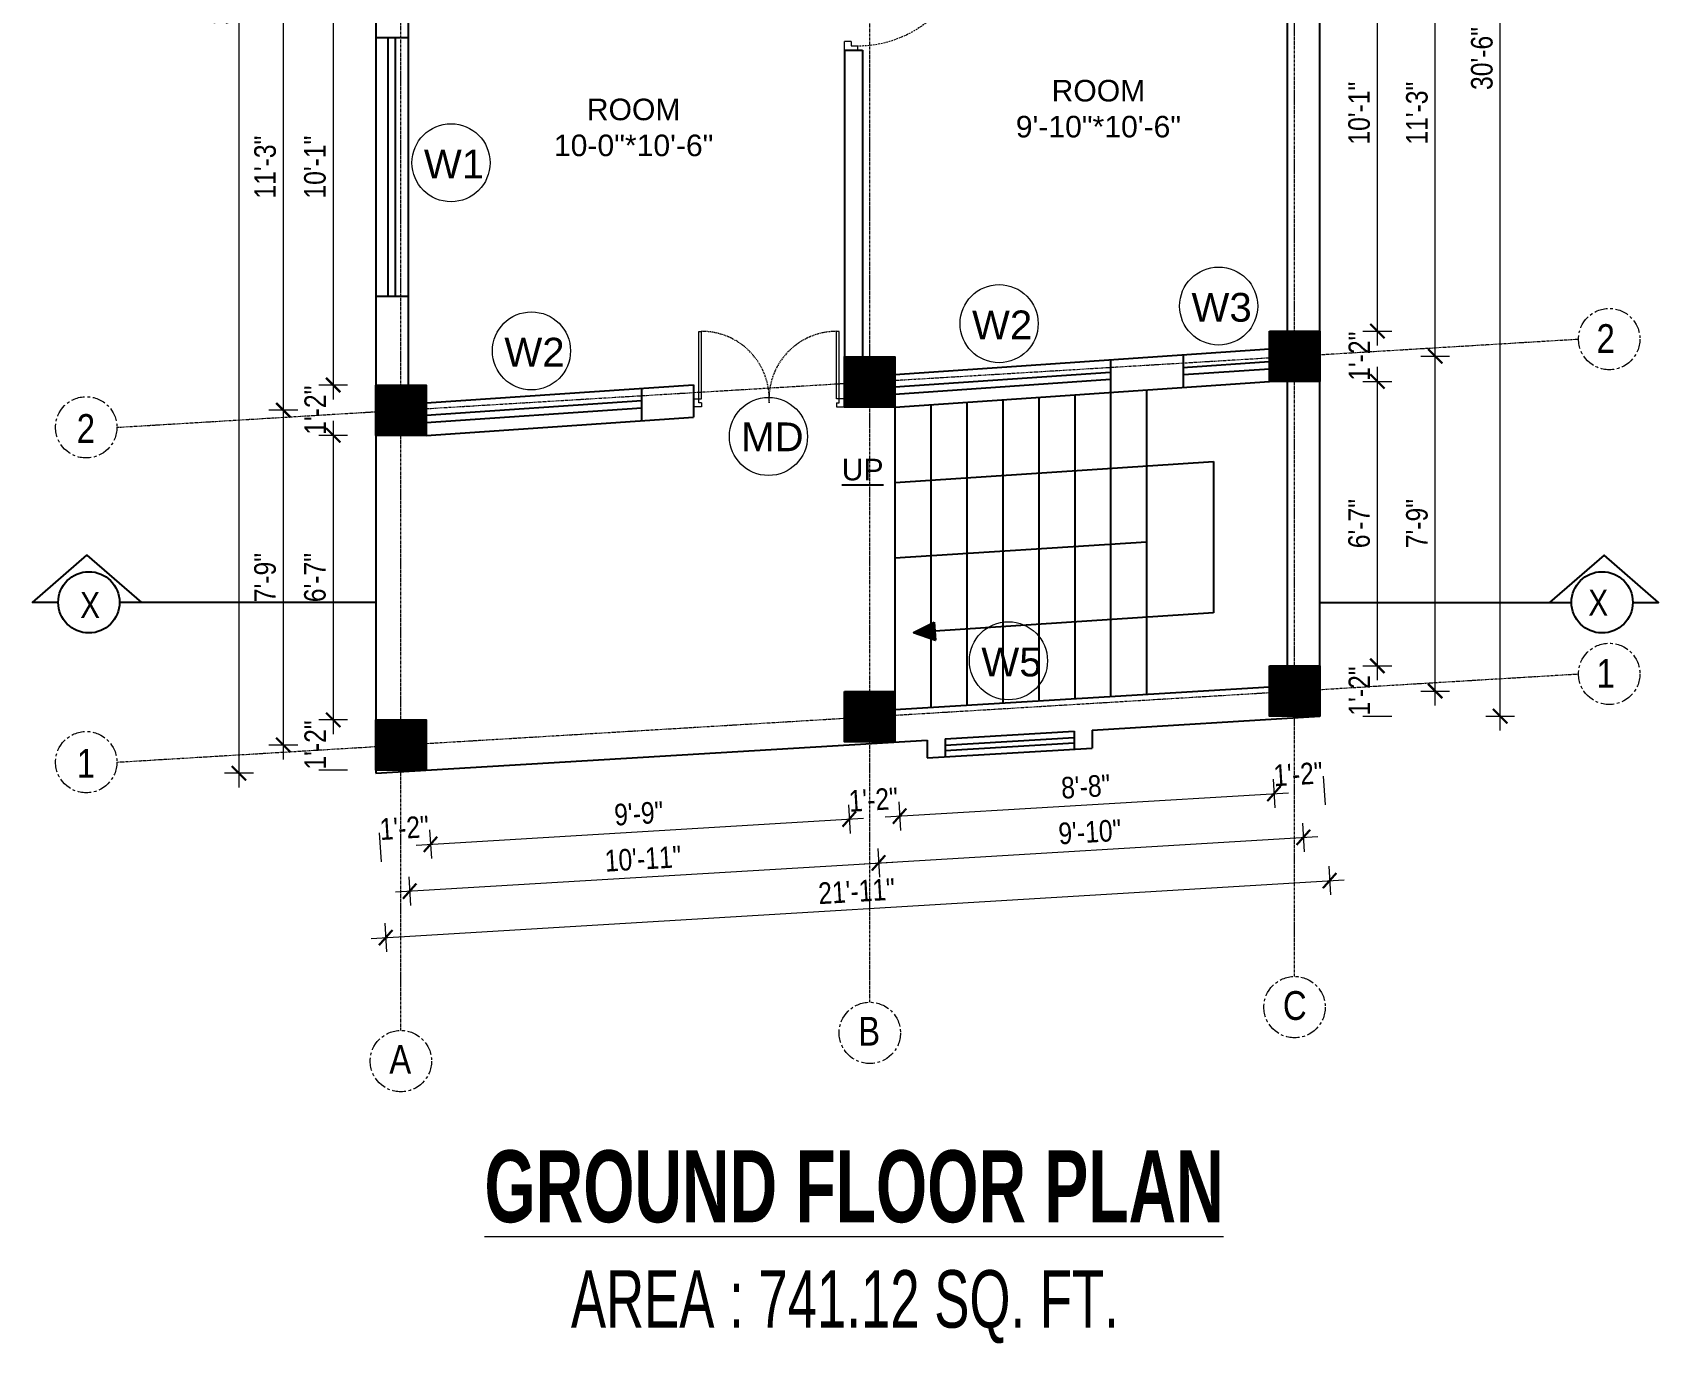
# Model space of a CAD drawing. Header units: inches. Extents: x -10117506 to -5032697, y -6529230 to -3253155.
# Drawn here: x -5058079.7 to -5057627.4, y -3254094.5 to -3253729.7 of the extents above; entities that cross this region are included whole.
import ezdxf

# ---------------------------------------------------------------- set-up
doc = ezdxf.new("R2010")
doc.units = ezdxf.units.IN
doc.header["$LTSCALE"] = 2
doc.header["$MEASUREMENT"] = 0
doc.header["$PDMODE"] = 34
doc.linetypes.add('CENTER', pattern=[2, 1.25, -0.25, 0.25, -0.25])
doc.linetypes.add('HIDDEN', pattern=[0.375, 0.25, -0.125])
doc.layers.get('0').update_dxf_attribs({"linetype": 'CONTINUOUS'})
doc.layers.get('DEFPOINTS').update_dxf_attribs({"color": 141, "linetype": 'CONTINUOUS'})
doc.layers.add('A-Hatch', color=7, linetype='CONTINUOUS')
for name, color, linetype, lineweight in [('Annotate-Lite.w', 177, 'CONTINUOUS', 9), ('Annotations-Bold.w', 177, 'CONTINUOUS', 13), ('DIM 1-100', 4, 'CONTINUOUS', 13), ('Door-Window.w', 4, 'CONTINUOUS', 15), ('TEXT', 181, 'CONTINUOUS', 25), ('Text-100.w', 254, 'CONTINUOUS', 9)]:
    doc.layers.add(name, color=color, linetype=linetype, lineweight=lineweight)
doc.styles.add('ARAIL', font='ARIALN.TTF')
doc.styles.add('Arial', font='arial.ttf', dxfattribs={"width": 0.8, "height": 12})
doc.styles.add('arial.', font='arial.ttf')
doc.styles.add('gaurav', font='arial.ttf')
doc.styles.get("Standard").update_dxf_attribs({"font": 'ARIALN.TTF'})
doc.dimstyles.new('1 by 96', dxfattribs={"dimtxt": 6, "dimasz": 4, "dimexe": 4, "dimexo": 4, "dimgap": 2, "dimtad": 1, "dimdec": 0, "dimzin": 0, "dimdsep": 46, "dimlunit": 4, "dimtxsty": 'Standard', "dimblk": 'ARCHTICK', "dimcen": 0, "dimdle": 4, "dimadec": 0, "dimazin": 0, "dimtfac": 1, "dimtdec": 0, "dimtix": 1, "dimtofl": 0, "dimtmove": 1, "dimatfit": 3, "dimldrblk": 'ARCHTICK', "dimfxl": 4, "dimfxlon": 1, "dimtolj": 1, "dimtzin": 0, "dimlwd": -1, "dimlwe": -1, "dimarcsym": 0})

# ---------------------------------------------------------------- blocks, each defined once
blk = doc.blocks.new('FDFDRE')
at = {"ltscale": 3}
for p, q in [((165701.11, -58637.82), (165701.1, -58641.5)), ((165704.78, -58637.83), (165701.11, -58637.82)), ((165704.78, -58639.66), (165703.55, -58639.66)), ((165703.55, -58639.66), (165703.55, -58641.5)), ((165704.78, -58639.66), (165704.78, -58637.83)), ((165766.98, -58637.83), (165770.65, -58637.82)), ((165766.98, -58639.66), (165766.98, -58637.83)), ((165766.98, -58639.66), (165768.2, -58639.66)), ((165768.2, -58639.66), (165768.2, -58641.5)), ((165770.65, -58637.82), (165770.65, -58641.5)), ((165701.1, -58641.5), (165703.55, -58641.5)), ((165703.55, -58641.5), (165703.53, -58672.63)), ((165703.55, -58641.5), (165704.78, -58641.5)), ((165704.78, -58641.5), (165704.76, -58672.65)), ((165766.98, -58641.5), (165767, -58672.65)), ((165768.2, -58641.5), (165766.98, -58641.5)), ((165770.65, -58641.5), (165768.2, -58641.5)), ((165768.2, -58641.5), (165768.22, -58672.63)), ((165703.53, -58672.63), (165704.76, -58672.65)), ((165768.22, -58672.63), (165767, -58672.65))]:
    blk.add_line(p, q, dxfattribs=at)
at = {"layer": 'Door-Window.w', "color": 9, "linetype": 'HIDDEN', "lineweight": 18}
for centre, start, end in [((165704.78, -58641.5), 269.96183, 3.38353), ((165766.98, -58641.5), 176.61647, 270.03817)]:
    blk.add_arc(centre, 31.16, start, end, dxfattribs=at)
blk = doc.blocks.new('3-0')
at = {"ltscale": 3}
for p, q in [((11063.05, 10097.68), (11065.97, 10099.9)), ((11063.05, 10097.68), (11064.53, 10095.73)), ((11065.25, 10097.81), (11066.71, 10098.92)), ((11065.99, 10096.84), (11065.25, 10097.81)), ((11065.97, 10099.9), (11066.71, 10098.92)), ((11065.99, 10096.84), (11064.53, 10095.73)), ((11085.5, 10074.13), (11110.32, 10092.96)), ((11111.05, 10091.97), (11110.32, 10092.96)), ((11086.24, 10073.15), (11111.05, 10091.97)), ((11084.04, 10073.02), (11082.57, 10071.91)), ((11082.57, 10071.91), (11084.79, 10068.98)), ((11084.04, 10073.02), (11084.78, 10072.04)), ((11084.78, 10072.04), (11086.24, 10073.15)), ((11084.79, 10068.98), (11087.72, 10071.2)), ((11086.24, 10073.15), (11085.5, 10074.13)), ((11087.72, 10071.2), (11086.24, 10073.15))]:
    blk.add_line(p, q, dxfattribs=at)
at = {"layer": 'Door-Window.w', "color": 9, "linetype": 'HIDDEN', "lineweight": 18}
blk.add_arc((11085.5, 10074.13), 31.16, 37.1906, 127.1465, dxfattribs=at)
blk = doc.blocks.new('_ArchTick')
at = {"color": 0, "linetype": 'ByBlock', "const_width": 0.15}
blk.add_lwpolyline([(-0.5, -0.5), (0.5, 0.5)], dxfattribs=at)
blk = doc.blocks.new('*D2034')
at = {"layer": 'DEFPOINTS', "color": 0, "ltscale": 0.5, "transparency": 16777216}
for p in [(-5057984.18, -3253706.58), (-5057996.01, -3253827.83), (-5057984.18, -3253827.83)]:
    blk.add_point(p, dxfattribs=at)
at = {"layer": 'DIM 1-100', "color": 0, "ltscale": 0.5, "transparency": 16777216}
for p, q in [((-5057996.01, -3253702.58), (-5057996.01, -3253831.83)), ((-5057992.01, -3253706.58), (-5058000.01, -3253706.58)), ((-5057992.01, -3253827.83), (-5058000.01, -3253827.83))]:
    blk.add_line(p, q, dxfattribs=at)
at = {"layer": 'DIM 1-100', "color": 0, "ltscale": 0.5, "transparency": 16777216, "xscale": 4, "yscale": 4, "zscale": 4}
for p, rotation in [((-5057996.01, -3253706.58), 90), ((-5057996.01, -3253827.83), 270)]:
    blk.add_blockref('_ArchTick', p, dxfattribs=dict(at, rotation=rotation))
at = {"layer": 'DIM 1-100', "color": 0, "ltscale": 0.5, "transparency": 16777216, "insert": (-5058001.07, -3253767.2), "char_height": 6, "attachment_point": 5, "rotation": 90}
blk.add_mtext('\\A1;10\'-1"', dxfattribs=at)
blk = doc.blocks.new('*D2035')
at = {"layer": 'DEFPOINTS', "color": 0, "ltscale": 0.5, "transparency": 16777216}
for p in [(-5057984.18, -3253827.83), (-5057996.01, -3253841.83), (-5057984.18, -3253841.83)]:
    blk.add_point(p, dxfattribs=at)
at = {"layer": 'DIM 1-100', "color": 0, "ltscale": 0.5, "transparency": 16777216}
for p, q in [((-5057992.01, -3253827.83), (-5058000.01, -3253827.83)), ((-5057992.01, -3253841.83), (-5058000.01, -3253841.83))]:
    blk.add_line(p, q, dxfattribs=at)
at = {"layer": 'DIM 1-100', "color": 0, "ltscale": 0.5, "transparency": 16777216, "insert": (-5058001.02, -3253834.83), "char_height": 6, "attachment_point": 5, "rotation": 90}
blk.add_mtext('\\A1;1\'-2"', dxfattribs=at)
blk = doc.blocks.new('*D2036')
at = {"layer": 'DEFPOINTS', "color": 0, "ltscale": 0.5, "transparency": 16777216}
for p in [(-5057984.18, -3253841.83), (-5057996.01, -3253921), (-5057984.18, -3253921)]:
    blk.add_point(p, dxfattribs=at)
at = {"layer": 'DIM 1-100', "color": 0, "ltscale": 0.5, "transparency": 16777216}
for p, q in [((-5057996.01, -3253837.83), (-5057996.01, -3253925)), ((-5057992.01, -3253841.83), (-5058000.01, -3253841.83)), ((-5057992.01, -3253921), (-5058000.01, -3253921))]:
    blk.add_line(p, q, dxfattribs=at)
at = {"layer": 'DIM 1-100', "color": 0, "ltscale": 0.5, "transparency": 16777216, "xscale": 4, "yscale": 4, "zscale": 4}
for p, rotation in [((-5057996.01, -3253841.83), 90), ((-5057996.01, -3253921), 270)]:
    blk.add_blockref('_ArchTick', p, dxfattribs=dict(at, rotation=rotation))
at = {"layer": 'DIM 1-100', "color": 0, "ltscale": 0.5, "transparency": 16777216, "insert": (-5058001.07, -3253881.41), "char_height": 6, "attachment_point": 5, "rotation": 90}
blk.add_mtext('\\A1;6\'-7"', dxfattribs=at)
blk = doc.blocks.new('*D2037')
at = {"layer": 'DEFPOINTS', "color": 0, "ltscale": 0.5, "transparency": 16777216}
for p in [(-5057984.18, -3253921), (-5057996.01, -3253935), (-5057984.18, -3253935)]:
    blk.add_point(p, dxfattribs=at)
at = {"layer": 'DIM 1-100', "color": 0, "ltscale": 0.5, "transparency": 16777216}
for p, q in [((-5057992.01, -3253921), (-5058000.01, -3253921)), ((-5057992.01, -3253935), (-5058000.01, -3253935))]:
    blk.add_line(p, q, dxfattribs=at)
at = {"layer": 'DIM 1-100', "color": 0, "ltscale": 0.5, "transparency": 16777216, "insert": (-5058001.02, -3253928), "char_height": 6, "attachment_point": 5, "rotation": 90}
blk.add_mtext('\\A1;1\'-2"', dxfattribs=at)
blk = doc.blocks.new('*D2038')
at = {"layer": 'DEFPOINTS', "color": 0, "ltscale": 0.5, "transparency": 16777216}
for p in [(-5058009.88, -3253834.83), (-5057977.18, -3253834.83), (-5057977.18, -3253928)]:
    blk.add_point(p, dxfattribs=at)
at = {"layer": 'DIM 1-100', "color": 0, "ltscale": 0.5, "transparency": 16777216}
for p, q in [((-5058005.88, -3253834.83), (-5058013.88, -3253834.83)), ((-5058009.88, -3253932), (-5058009.88, -3253830.83)), ((-5058005.88, -3253928), (-5058013.88, -3253928))]:
    blk.add_line(p, q, dxfattribs=at)
at = {"layer": 'DIM 1-100', "color": 0, "ltscale": 0.5, "transparency": 16777216, "xscale": 4, "yscale": 4, "zscale": 4}
for p, rotation in [((-5058009.88, -3253834.83), 90), ((-5058009.88, -3253928), 270)]:
    blk.add_blockref('_ArchTick', p, dxfattribs=dict(at, rotation=rotation))
at = {"layer": 'DIM 1-100', "color": 0, "ltscale": 0.5, "transparency": 16777216, "insert": (-5058014.94, -3253881.41), "char_height": 6, "attachment_point": 5, "rotation": 90}
blk.add_mtext('\\A1;7\'-9"', dxfattribs=at)
blk = doc.blocks.new('*D2039')
at = {"layer": 'DEFPOINTS', "color": 0, "ltscale": 0.5, "transparency": 16777216}
for p in [(-5058009.88, -3253699.58), (-5057977.18, -3253699.58), (-5057977.18, -3253834.83)]:
    blk.add_point(p, dxfattribs=at)
at = {"layer": 'DIM 1-100', "color": 0, "ltscale": 0.5, "transparency": 16777216}
for p, q in [((-5058005.88, -3253699.58), (-5058013.88, -3253699.58)), ((-5058009.88, -3253838.83), (-5058009.88, -3253695.58)), ((-5058005.88, -3253834.83), (-5058013.88, -3253834.83))]:
    blk.add_line(p, q, dxfattribs=at)
at = {"layer": 'DIM 1-100', "color": 0, "ltscale": 0.5, "transparency": 16777216, "xscale": 4, "yscale": 4, "zscale": 4}
for p, rotation in [((-5058009.88, -3253699.58), 90), ((-5058009.88, -3253834.83), 270)]:
    blk.add_blockref('_ArchTick', p, dxfattribs=dict(at, rotation=rotation))
at = {"layer": 'DIM 1-100', "color": 0, "ltscale": 0.5, "transparency": 16777216, "insert": (-5058014.94, -3253767.2), "char_height": 6, "attachment_point": 5, "rotation": 90}
blk.add_mtext('\\A1;11\'-3"', dxfattribs=at)
blk = doc.blocks.new('*D2041')
at = {"layer": 'DEFPOINTS', "color": 0, "ltscale": 0.5, "transparency": 16777216}
for p in [(-5057984.18, -3253501.79), (-5058022.22, -3253935.84), (-5057984.18, -3253935.84)]:
    blk.add_point(p, dxfattribs=at)
at = {"layer": 'DIM 1-100', "color": 0, "ltscale": 0.5, "transparency": 16777216}
for p, q in [((-5058022.22, -3253497.79), (-5058022.22, -3253939.84)), ((-5058018.22, -3253501.79), (-5058026.22, -3253501.79)), ((-5058018.22, -3253935.84), (-5058026.22, -3253935.84))]:
    blk.add_line(p, q, dxfattribs=at)
at = {"layer": 'DIM 1-100', "color": 0, "ltscale": 0.5, "transparency": 16777216, "xscale": 4, "yscale": 4, "zscale": 4}
for p, rotation in [((-5058022.22, -3253501.79), 90), ((-5058022.22, -3253935.84), 270)]:
    blk.add_blockref('_ArchTick', p, dxfattribs=dict(at, rotation=rotation))
at = {"layer": 'DIM 1-100', "color": 0, "ltscale": 0.5, "transparency": 16777216, "insert": (-5058027.28, -3253718.81), "char_height": 6, "attachment_point": 5, "rotation": 90}
blk.add_mtext('\\A1;36\'-2"', dxfattribs=at)
blk = doc.blocks.new('*D2042')
at = {"layer": 'DEFPOINTS', "color": 0, "ltscale": 0.5, "transparency": 16777216}
for p in [(-5057984.18, -3253935.84), (-5057970.18, -3253935), (-5057968.94, -3253955.63)]:
    blk.add_point(p, dxfattribs=at)
at = {"layer": 'DIM 1-100', "color": 0, "ltscale": 0.5, "transparency": 16777216}
for p, q in [((-5057983.18, -3253952.48), (-5057982.7, -3253960.46)), ((-5057969.18, -3253951.64), (-5057968.7, -3253959.62))]:
    blk.add_line(p, q, dxfattribs=at)
at = {"layer": 'DIM 1-100', "color": 0, "ltscale": 0.5, "transparency": 16777216, "insert": (-5057976.24, -3253951.05), "char_height": 6, "attachment_point": 5, "rotation": 3.4431}
blk.add_mtext('\\A1;1\'-2"', dxfattribs=at)
blk = doc.blocks.new('*D2043')
at = {"layer": 'DEFPOINTS', "color": 0, "ltscale": 0.5, "transparency": 16777216}
for p in [(-5057853.75, -3253927.15), (-5057970.18, -3253935), (-5057852.46, -3253948.62)]:
    blk.add_point(p, dxfattribs=at)
at = {"layer": 'DIM 1-100', "color": 0, "ltscale": 0.5, "transparency": 16777216}
for p, q in [((-5057852.7, -3253944.63), (-5057852.22, -3253952.61)), ((-5057972.93, -3253955.87), (-5057848.47, -3253948.38)), ((-5057969.18, -3253951.64), (-5057968.7, -3253959.62))]:
    blk.add_line(p, q, dxfattribs=at)
at = {"layer": 'DIM 1-100', "color": 0, "ltscale": 0.5, "transparency": 16777216, "xscale": 4, "yscale": 4, "zscale": 4}
for p, rotation in [((-5057852.46, -3253948.62), 3.443148901693073), ((-5057968.94, -3253955.63), 183.4431489016931)]:
    blk.add_blockref('_ArchTick', p, dxfattribs=dict(at, rotation=rotation))
at = {"layer": 'DIM 1-100', "color": 0, "ltscale": 0.5, "transparency": 16777216, "insert": (-5057911, -3253947.07), "char_height": 6, "attachment_point": 5, "rotation": 3.4431}
blk.add_mtext('\\A1;9\'-9"', dxfattribs=at)
blk = doc.blocks.new('*D2044')
at = {"layer": 'DEFPOINTS', "color": 0, "ltscale": 0.5, "transparency": 16777216}
for p in [(-5057853.75, -3253927.15), (-5057839.7, -3253927.15), (-5057838.45, -3253947.78)]:
    blk.add_point(p, dxfattribs=at)
at = {"layer": 'DIM 1-100', "color": 0, "ltscale": 0.5, "transparency": 16777216}
for p, q in [((-5057838.7, -3253943.79), (-5057838.21, -3253951.77)), ((-5057852.7, -3253944.63), (-5057852.22, -3253952.61))]:
    blk.add_line(p, q, dxfattribs=at)
at = {"layer": 'DIM 1-100', "color": 0, "ltscale": 0.5, "transparency": 16777216, "insert": (-5057845.76, -3253943.2), "char_height": 6, "attachment_point": 5, "rotation": 3.4431}
blk.add_mtext('\\A1;1\'-2"', dxfattribs=at)
blk = doc.blocks.new('*D2045')
at = {"layer": 'DEFPOINTS', "color": 0, "ltscale": 0.5, "transparency": 16777216}
for p in [(-5057735.59, -3253919.98), (-5057839.7, -3253927.15), (-5057734.3, -3253941.51)]:
    blk.add_point(p, dxfattribs=at)
at = {"layer": 'DIM 1-100', "color": 0, "ltscale": 0.5, "transparency": 16777216}
for p, q in [((-5057734.54, -3253937.52), (-5057734.06, -3253945.5)), ((-5057842.45, -3253948.02), (-5057730.3, -3253941.27)), ((-5057838.7, -3253943.79), (-5057838.21, -3253951.77))]:
    blk.add_line(p, q, dxfattribs=at)
at = {"layer": 'DIM 1-100', "color": 0, "ltscale": 0.5, "transparency": 16777216, "xscale": 4, "yscale": 4, "zscale": 4}
for p, rotation in [((-5057734.3, -3253941.51), 3.443148901693073), ((-5057838.45, -3253947.78), 183.4431489016931)]:
    blk.add_blockref('_ArchTick', p, dxfattribs=dict(at, rotation=rotation))
at = {"layer": 'DIM 1-100', "color": 0, "ltscale": 0.5, "transparency": 16777216, "insert": (-5057786.68, -3253939.59), "char_height": 6, "attachment_point": 5, "rotation": 3.4431}
blk.add_mtext('\\A1;8\'-8"', dxfattribs=at)
blk = doc.blocks.new('*D2046')
at = {"layer": 'DEFPOINTS', "color": 0, "ltscale": 0.5, "transparency": 16777216}
for p in [(-5057735.59, -3253919.98), (-5057721.59, -3253919.98), (-5057720.35, -3253940.67)]:
    blk.add_point(p, dxfattribs=at)
at = {"layer": 'DIM 1-100', "color": 0, "ltscale": 0.5, "transparency": 16777216}
for p, q in [((-5057734.54, -3253937.52), (-5057734.06, -3253945.5)), ((-5057720.59, -3253936.68), (-5057720.11, -3253944.66))]:
    blk.add_line(p, q, dxfattribs=at)
at = {"layer": 'DIM 1-100', "color": 0, "ltscale": 0.5, "transparency": 16777216, "insert": (-5057727.62, -3253936.09), "char_height": 6, "attachment_point": 5, "rotation": 3.4431}
blk.add_mtext('\\A1;1\'-2"', dxfattribs=at)
blk = doc.blocks.new('*D2047')
at = {"layer": 'DEFPOINTS', "color": 0, "ltscale": 0.5, "transparency": 16777216}
for p in [(-5057846.75, -3253920.15), (-5057977.18, -3253928), (-5057844.31, -3253960.8)]:
    blk.add_point(p, dxfattribs=at)
at = {"layer": 'DIM 1-100', "color": 0, "ltscale": 0.5, "transparency": 16777216}
for p, q in [((-5057844.55, -3253956.81), (-5057844.07, -3253964.79)), ((-5057978.72, -3253968.89), (-5057840.31, -3253960.56)), ((-5057974.97, -3253964.66), (-5057974.49, -3253972.64))]:
    blk.add_line(p, q, dxfattribs=at)
at = {"layer": 'DIM 1-100', "color": 0, "ltscale": 0.5, "transparency": 16777216, "xscale": 4, "yscale": 4, "zscale": 4}
for p, rotation in [((-5057844.31, -3253960.8), 3.443148900418714), ((-5057974.73, -3253968.65), 183.4431489004187)]:
    blk.add_blockref('_ArchTick', p, dxfattribs=dict(at, rotation=rotation))
at = {"layer": 'DIM 1-100', "color": 0, "ltscale": 0.5, "transparency": 16777216, "insert": (-5057909.82, -3253959.67), "char_height": 6, "attachment_point": 5, "rotation": 3.4431}
blk.add_mtext('\\A1;10\'-11"', dxfattribs=at)
blk = doc.blocks.new('*D2048')
at = {"layer": 'DEFPOINTS', "color": 0, "ltscale": 0.5, "transparency": 16777216}
for p in [(-5057728.59, -3253912.98), (-5057846.75, -3253920.15), (-5057726.14, -3253953.69)]:
    blk.add_point(p, dxfattribs=at)
at = {"layer": 'DIM 1-100', "color": 0, "ltscale": 0.5, "transparency": 16777216}
for p, q in [((-5057726.38, -3253949.7), (-5057725.9, -3253957.68)), ((-5057848.3, -3253961.04), (-5057722.15, -3253953.45)), ((-5057844.55, -3253956.81), (-5057844.07, -3253964.79))]:
    blk.add_line(p, q, dxfattribs=at)
at = {"layer": 'DIM 1-100', "color": 0, "ltscale": 0.5, "transparency": 16777216, "xscale": 4, "yscale": 4, "zscale": 4}
for p, rotation in [((-5057726.14, -3253953.69), 3.443148900413931), ((-5057844.31, -3253960.8), 183.4431489004139)]:
    blk.add_blockref('_ArchTick', p, dxfattribs=dict(at, rotation=rotation))
at = {"layer": 'DIM 1-100', "color": 0, "ltscale": 0.5, "transparency": 16777216, "insert": (-5057785.53, -3253952.19), "char_height": 6, "attachment_point": 5, "rotation": 3.4431}
blk.add_mtext('\\A1;9\'-10"', dxfattribs=at)
blk = doc.blocks.new('*D2049')
at = {"layer": 'DEFPOINTS', "color": 0, "ltscale": 0.5, "transparency": 16777216}
for p in [(-5057721.59, -3253919.98), (-5057984.18, -3253935.84), (-5057718.83, -3253965.74)]:
    blk.add_point(p, dxfattribs=at)
at = {"layer": 'DIM 1-100', "color": 0, "ltscale": 0.5, "transparency": 16777216}
for p, q in [((-5057719.07, -3253961.74), (-5057718.59, -3253969.73)), ((-5057985.41, -3253981.84), (-5057714.83, -3253965.49)), ((-5057981.65, -3253977.61), (-5057981.17, -3253985.59))]:
    blk.add_line(p, q, dxfattribs=at)
at = {"layer": 'DIM 1-100', "color": 0, "ltscale": 0.5, "transparency": 16777216, "xscale": 4, "yscale": 4, "zscale": 4}
for p, rotation in [((-5057718.83, -3253965.74), 3.457134467224378), ((-5057981.41, -3253981.6), 183.4571344672244)]:
    blk.add_blockref('_ArchTick', p, dxfattribs=dict(at, rotation=rotation))
at = {"layer": 'DIM 1-100', "color": 0, "ltscale": 0.5, "transparency": 16777216, "insert": (-5057850.42, -3253968.66), "char_height": 6, "attachment_point": 5, "rotation": 3.4571}
blk.add_mtext('\\A1;21\'-11"', dxfattribs=at)
blk = doc.blocks.new('*D2050')
at = {"layer": 'DEFPOINTS', "color": 0, "ltscale": 0.5, "transparency": 16777216}
for p in [(-5057721.59, -3253905.98), (-5057705.55, -3253905.98), (-5057721.59, -3253919.98)]:
    blk.add_point(p, dxfattribs=at)
at = {"layer": 'DIM 1-100', "color": 0, "ltscale": 0.5, "transparency": 16777216}
for p, q in [((-5057709.55, -3253905.98), (-5057701.55, -3253905.98)), ((-5057709.55, -3253919.98), (-5057701.55, -3253919.98))]:
    blk.add_line(p, q, dxfattribs=at)
at = {"layer": 'DIM 1-100', "color": 0, "ltscale": 0.5, "transparency": 16777216, "insert": (-5057710.56, -3253912.98), "char_height": 6, "attachment_point": 5, "rotation": 90}
blk.add_mtext('\\A1;1\'-2"', dxfattribs=at)
blk = doc.blocks.new('*D2051')
at = {"layer": 'DEFPOINTS', "color": 0, "ltscale": 0.5, "transparency": 16777216}
for p in [(-5057721.59, -3253826.81), (-5057705.55, -3253826.81), (-5057721.59, -3253905.98)]:
    blk.add_point(p, dxfattribs=at)
at = {"layer": 'DIM 1-100', "color": 0, "ltscale": 0.5, "transparency": 16777216}
for p, q in [((-5057705.55, -3253909.98), (-5057705.55, -3253822.81)), ((-5057709.55, -3253826.81), (-5057701.55, -3253826.81)), ((-5057709.55, -3253905.98), (-5057701.55, -3253905.98))]:
    blk.add_line(p, q, dxfattribs=at)
at = {"layer": 'DIM 1-100', "color": 0, "ltscale": 0.5, "transparency": 16777216, "xscale": 4, "yscale": 4, "zscale": 4}
for p, rotation in [((-5057705.55, -3253826.81), 90), ((-5057705.55, -3253905.98), 270)]:
    blk.add_blockref('_ArchTick', p, dxfattribs=dict(at, rotation=rotation))
at = {"layer": 'DIM 1-100', "color": 0, "ltscale": 0.5, "transparency": 16777216, "insert": (-5057710.61, -3253866.39), "char_height": 6, "attachment_point": 5, "rotation": 90}
blk.add_mtext('\\A1;6\'-7"', dxfattribs=at)
blk = doc.blocks.new('*D2052')
at = {"layer": 'DEFPOINTS', "color": 0, "ltscale": 0.5, "transparency": 16777216}
for p in [(-5057721.59, -3253812.81), (-5057705.55, -3253812.81), (-5057721.59, -3253826.81)]:
    blk.add_point(p, dxfattribs=at)
at = {"layer": 'DIM 1-100', "color": 0, "ltscale": 0.5, "transparency": 16777216}
for p, q in [((-5057709.55, -3253812.81), (-5057701.55, -3253812.81)), ((-5057709.55, -3253826.81), (-5057701.55, -3253826.81))]:
    blk.add_line(p, q, dxfattribs=at)
at = {"layer": 'DIM 1-100', "color": 0, "ltscale": 0.5, "transparency": 16777216, "insert": (-5057710.56, -3253819.81), "char_height": 6, "attachment_point": 5, "rotation": 90}
blk.add_mtext('\\A1;1\'-2"', dxfattribs=at)
blk = doc.blocks.new('*D2053')
at = {"layer": 'DEFPOINTS', "color": 0, "ltscale": 0.5, "transparency": 16777216}
for p in [(-5057721.61, -3253691.56), (-5057705.55, -3253691.56), (-5057721.59, -3253812.81)]:
    blk.add_point(p, dxfattribs=at)
at = {"layer": 'DIM 1-100', "color": 0, "ltscale": 0.5, "transparency": 16777216}
for p, q in [((-5057705.55, -3253816.81), (-5057705.55, -3253687.56)), ((-5057709.55, -3253691.56), (-5057701.55, -3253691.56)), ((-5057709.55, -3253812.81), (-5057701.55, -3253812.81))]:
    blk.add_line(p, q, dxfattribs=at)
at = {"layer": 'DIM 1-100', "color": 0, "ltscale": 0.5, "transparency": 16777216, "xscale": 4, "yscale": 4, "zscale": 4}
for p, rotation in [((-5057705.55, -3253691.56), 90), ((-5057705.55, -3253812.81), 270)]:
    blk.add_blockref('_ArchTick', p, dxfattribs=dict(at, rotation=rotation))
at = {"layer": 'DIM 1-100', "color": 0, "ltscale": 0.5, "transparency": 16777216, "insert": (-5057710.61, -3253752.19), "char_height": 6, "attachment_point": 5, "rotation": 90}
blk.add_mtext('\\A1;10\'-1"', dxfattribs=at)
blk = doc.blocks.new('*D2059')
at = {"layer": 'DEFPOINTS', "color": 0, "ltscale": 0.5, "transparency": 16777216}
for p in [(-5057728.59, -3253819.81), (-5057689.47, -3253819.81), (-5057728.59, -3253912.98)]:
    blk.add_point(p, dxfattribs=at)
at = {"layer": 'DIM 1-100', "color": 0, "ltscale": 0.5, "transparency": 16777216}
for p, q in [((-5057689.47, -3253916.98), (-5057689.47, -3253815.81)), ((-5057693.47, -3253819.81), (-5057685.47, -3253819.81)), ((-5057693.47, -3253912.98), (-5057685.47, -3253912.98))]:
    blk.add_line(p, q, dxfattribs=at)
at = {"layer": 'DIM 1-100', "color": 0, "ltscale": 0.5, "transparency": 16777216, "xscale": 4, "yscale": 4, "zscale": 4}
for p, rotation in [((-5057689.47, -3253819.81), 90), ((-5057689.47, -3253912.98), 270)]:
    blk.add_blockref('_ArchTick', p, dxfattribs=dict(at, rotation=rotation))
at = {"layer": 'DIM 1-100', "color": 0, "ltscale": 0.5, "transparency": 16777216, "insert": (-5057694.53, -3253866.39), "char_height": 6, "attachment_point": 5, "rotation": 90}
blk.add_mtext('\\A1;7\'-9"', dxfattribs=at)
blk = doc.blocks.new('*D2060')
at = {"layer": 'DEFPOINTS', "color": 0, "ltscale": 0.5, "transparency": 16777216}
for p in [(-5057728.61, -3253684.56), (-5057689.47, -3253684.56), (-5057728.59, -3253819.81)]:
    blk.add_point(p, dxfattribs=at)
at = {"layer": 'DIM 1-100', "color": 0, "ltscale": 0.5, "transparency": 16777216}
for p, q in [((-5057689.47, -3253823.81), (-5057689.47, -3253680.56)), ((-5057693.47, -3253684.56), (-5057685.47, -3253684.56)), ((-5057693.47, -3253819.81), (-5057685.47, -3253819.81))]:
    blk.add_line(p, q, dxfattribs=at)
at = {"layer": 'DIM 1-100', "color": 0, "ltscale": 0.5, "transparency": 16777216, "xscale": 4, "yscale": 4, "zscale": 4}
for p, rotation in [((-5057689.47, -3253684.56), 90), ((-5057689.47, -3253819.81), 270)]:
    blk.add_blockref('_ArchTick', p, dxfattribs=dict(at, rotation=rotation))
at = {"layer": 'DIM 1-100', "color": 0, "ltscale": 0.5, "transparency": 16777216, "insert": (-5057694.53, -3253752.19), "char_height": 6, "attachment_point": 5, "rotation": 90}
blk.add_mtext('\\A1;11\'-3"', dxfattribs=at)
blk = doc.blocks.new('*D2063')
at = {"layer": 'DEFPOINTS', "color": 0, "ltscale": 0.5, "transparency": 16777216}
for p in [(-5057721.59, -3253553.98), (-5057671.39, -3253553.98), (-5057721.59, -3253919.98)]:
    blk.add_point(p, dxfattribs=at)
at = {"layer": 'DIM 1-100', "color": 0, "ltscale": 0.5, "transparency": 16777216}
for p, q in [((-5057671.39, -3253923.98), (-5057671.39, -3253549.98)), ((-5057675.39, -3253553.98), (-5057667.39, -3253553.98)), ((-5057675.39, -3253919.98), (-5057667.39, -3253919.98))]:
    blk.add_line(p, q, dxfattribs=at)
at = {"layer": 'DIM 1-100', "color": 0, "ltscale": 0.5, "transparency": 16777216, "xscale": 4, "yscale": 4, "zscale": 4}
for p, rotation in [((-5057671.39, -3253553.98), 90), ((-5057671.39, -3253919.98), 270)]:
    blk.add_blockref('_ArchTick', p, dxfattribs=dict(at, rotation=rotation))
at = {"layer": 'DIM 1-100', "color": 0, "ltscale": 0.5, "transparency": 16777216, "insert": (-5057676.46, -3253736.98), "char_height": 6, "attachment_point": 5, "rotation": 90}
blk.add_mtext('\\A1;30\'-6"', dxfattribs=at)

msp = doc.modelspace()

# ---------------------------------------------------------------- hatches: boundary and pattern name
at = {"layer": 'A-Hatch', "ltscale": 0.5}
h = msp.add_hatch(dxfattribs=at)
h.set_pattern_fill('ANSI31', color=256)
h.set_pattern_definition([(45, (33568.12134, 4572.88838), (-0.0883883476483, 0.0883883476483), [])])
h.paths.add_polyline_path([(-5057721.59, -3253812.81), (-5057735.59, -3253812.81), (-5057735.59, -3253826.81), (-5057721.59, -3253826.81)])
h = msp.add_hatch(dxfattribs=at)
h.set_pattern_fill('ANSI31', color=256)
h.set_pattern_definition([(45, (33449.96, 4565.76386), (-0.0883883476483, 0.0883883476483), [])])
h.paths.add_polyline_path([(-5057839.75, -3253819.93), (-5057853.75, -3253819.93), (-5057853.75, -3253833.93), (-5057839.75, -3253833.93)])
h = msp.add_hatch(dxfattribs=at)
h.set_pattern_fill('ANSI31', color=256)
h.set_pattern_definition([(45, (33319.53587, 4557.87091), (-0.0883883476483, 0.0883883476483), [])])
h.paths.add_polyline_path([(-5057970.18, -3253827.83), (-5057984.18, -3253827.83), (-5057984.18, -3253841.83), (-5057970.18, -3253841.83)])
h = msp.add_hatch(dxfattribs=at)
h.set_pattern_fill('ANSI31', color=256, angle=3.8047)
h.set_pattern_definition([(48.8046545382, (-194025.03222, 335530.18236), (-0.0940585520474, 0.0823285417504), [])])
h.paths.add_polyline_path([(-5057834.58, -3253896.73), (-5057828.5, -3253898.84), (-5057828.84, -3253893.84)])
h = msp.add_hatch(dxfattribs=at)
h.set_pattern_fill('ANSI31', color=256)
h.set_pattern_definition([(45, (33568.12134, 4479.71883), (-0.0883883476483, 0.0883883476483), [])])
h.paths.add_polyline_path([(-5057721.59, -3253905.98), (-5057735.59, -3253905.98), (-5057735.59, -3253919.98), (-5057721.59, -3253919.98)])
h = msp.add_hatch(dxfattribs=at)
h.set_pattern_fill('ANSI31', color=256)
h.set_pattern_definition([(45, (33449.96, 4472.54855), (-0.0883883476483, 0.0883883476483), [])])
h.paths.add_polyline_path([(-5057839.75, -3253913.15), (-5057853.75, -3253913.15), (-5057853.75, -3253927.15), (-5057839.75, -3253927.15)])
h = msp.add_hatch(dxfattribs=at)
h.set_pattern_fill('ANSI31', color=256)
h.set_pattern_definition([(45, (33319.53587, 4464.70136), (-0.0883883476483, 0.0883883476483), [])])
h.paths.add_polyline_path([(-5057970.18, -3253921), (-5057984.18, -3253921), (-5057984.18, -3253935), (-5057970.18, -3253935)])

# ---------------------------------------------------------------- linework, layer by layer
at = {"ltscale": 0.5}
for p, q in [((-5057984.18, -3253501.79), (-5057984.18, -3253935.84)), ((-5057721.59, -3253919.98), (-5057721.59, -3253553.98)), ((-5057730.59, -3253812.81), (-5057730.59, -3253691.56)), ((-5057975.18, -3253706.58), (-5057975.18, -3253827.83)), ((-5057975.18, -3253731.2), (-5057984.18, -3253731.2)), ((-5057980.68, -3253803.2), (-5057980.68, -3253731.2)), ((-5057978.68, -3253803.2), (-5057978.68, -3253731.2)), ((-5057853.75, -3253734.7), (-5057853.75, -3253819.95)), ((-5057853.75, -3253734.7), (-5057848.75, -3253734.7)), ((-5057848.75, -3253734.7), (-5057848.75, -3253819.95)), ((-5057975.18, -3253803.2), (-5057984.18, -3253803.2)), ((-5057839.75, -3253824.93), (-5057735.59, -3253817.79)), ((-5057779.75, -3253820.81), (-5057779.75, -3253829.84)), ((-5057759.66, -3253822.95), (-5057735.66, -3253821.3)), ((-5057759.59, -3253819.43), (-5057759.59, -3253828.45)), ((-5057735.59, -3253817.79), (-5057735.59, -3253826.81)), ((-5057779.75, -3253824.32), (-5057839.75, -3253828.43)), ((-5057839.75, -3253824.93), (-5057839.75, -3253833.95)), ((-5057759.52, -3253824.94), (-5057735.52, -3253823.3)), ((-5057970.18, -3253832.81), (-5057895.75, -3253827.77)), ((-5057910.18, -3253837.77), (-5057910.18, -3253828.74)), ((-5057895.75, -3253827.77), (-5057895.75, -3253836.79)), ((-5057779.75, -3253826.33), (-5057839.75, -3253830.44)), ((-5057839.75, -3253833.95), (-5057735.59, -3253826.81)), ((-5057789.75, -3253830.52), (-5057789.75, -3253872.8)), ((-5057779.75, -3253829.84), (-5057779.75, -3253872.16)), ((-5057769.75, -3253829.15), (-5057769.75, -3253871.51)), ((-5057730.59, -3253905.98), (-5057730.59, -3253826.81)), ((-5057910.18, -3253832.25), (-5057970.18, -3253836.31)), ((-5057970.18, -3253841.83), (-5057970.18, -3253832.81)), ((-5057910.18, -3253834.26), (-5057970.18, -3253838.32)), ((-5057839.75, -3253833.95), (-5057839.75, -3253918.1)), ((-5057829.75, -3253833.26), (-5057829.75, -3253875.38)), ((-5057819.75, -3253832.58), (-5057819.75, -3253874.73)), ((-5057809.75, -3253831.89), (-5057809.75, -3253874.09)), ((-5057799.75, -3253831.21), (-5057799.75, -3253873.44)), ((-5057970.18, -3253841.83), (-5057895.75, -3253836.79)), ((-5057839.73, -3253854.98), (-5057751.17, -3253849.09)), ((-5057751.17, -3253849.09), (-5057751.17, -3253891.19)), ((-5057769.75, -3253871.51), (-5057839.75, -3253876.02)), ((-5057829.75, -3253875.38), (-5057829.75, -3253917.5)), ((-5057819.75, -3253874.73), (-5057819.75, -3253916.89)), ((-5057809.75, -3253874.09), (-5057809.75, -3253916.29)), ((-5057799.75, -3253873.44), (-5057799.75, -3253915.68)), ((-5057789.75, -3253872.8), (-5057789.75, -3253915.08)), ((-5057779.75, -3253872.16), (-5057779.75, -3253914.48)), ((-5057769.75, -3253871.51), (-5057769.75, -3253913.87)), ((-5057834.58, -3253896.73), (-5057828.84, -3253893.84)), ((-5057828.84, -3253893.84), (-5057828.5, -3253898.84)), ((-5057751.17, -3253891.19), (-5057828.67, -3253896.34)), ((-5057834.58, -3253896.73), (-5057828.5, -3253898.84)), ((-5057839.75, -3253918.1), (-5057735.59, -3253911.81)), ((-5057784.85, -3253923.84), (-5057721.59, -3253919.98)), ((-5057825.77, -3253926.31), (-5057789.85, -3253924.14)), ((-5057789.85, -3253924.14), (-5057789.85, -3253929.14)), ((-5057784.85, -3253923.84), (-5057784.85, -3253928.84)), ((-5057984.18, -3253935.84), (-5057830.77, -3253926.61)), ((-5057830.77, -3253926.61), (-5057830.77, -3253931.61)), ((-5057830.77, -3253931.61), (-5057784.85, -3253928.84)), ((-5057825.77, -3253928.06), (-5057789.85, -3253925.89)), ((-5057825.77, -3253926.31), (-5057825.77, -3253931.31)), ((-5057825.77, -3253929.56), (-5057789.85, -3253927.39))]:
    msp.add_line(p, q, dxfattribs=at)
for points in [[(-5057735.59, -3253812.81), (-5057721.59, -3253812.81), (-5057721.59, -3253826.81), (-5057735.59, -3253826.81)], [(-5057853.75, -3253819.95), (-5057839.75, -3253819.95), (-5057839.75, -3253833.95), (-5057853.75, -3253833.95)], [(-5057984.18, -3253827.83), (-5057970.18, -3253827.83), (-5057970.18, -3253841.83), (-5057984.18, -3253841.83)], [(-5057735.59, -3253905.98), (-5057721.59, -3253905.98), (-5057721.59, -3253919.98), (-5057735.59, -3253919.98)], [(-5057853.75, -3253913.15), (-5057839.75, -3253913.15), (-5057839.75, -3253927.15), (-5057853.75, -3253927.15)], [(-5057984.18, -3253921), (-5057970.18, -3253921), (-5057970.18, -3253935), (-5057984.18, -3253935)]]:
    msp.add_lwpolyline(points, close=True, dxfattribs=at)
at = {"layer": 'Annotate-Lite.w', "ltscale": 0.005}
for centre in [(-5057963.24, -3253765.98), (-5057749.71, -3253805.85), (-5057810.77, -3253810.75), (-5057940.86, -3253818.34), (-5057874.93, -3253842.15), (-5057808.18, -3253904.56)]:
    msp.add_circle(centre, 10.86, dxfattribs=at)
at = {"layer": 'Annotations-Bold.w', "linetype": 'CENTER', "ltscale": 0.3}
for p, q in [((-5057728.59, -3253992.4), (-5057728.59, -3253414.19)), ((-5057846.75, -3253999.57), (-5057846.75, -3253421.36)), ((-5057977.18, -3254007.42), (-5057977.18, -3253429.21)), ((-5058056.18, -3253839.6), (-5057649.59, -3253815.04)), ((-5058056.18, -3253932.77), (-5057649.59, -3253908.21))]:
    msp.add_line(p, q, dxfattribs=at)
at = {"layer": 'Annotations-Bold.w', "linetype": 'CENTER', "ltscale": 1.5}
for centre in [(-5057641.06, -3253815.04), (-5058064.71, -3253839.6), (-5057641.06, -3253908.21), (-5058064.71, -3253932.77), (-5057728.59, -3254000.94), (-5057846.75, -3254008.11), (-5057977.18, -3254015.95)]:
    msp.add_circle(centre, 8.53, dxfattribs=at)
at = {"layer": 'TEXT'}
for points in [[(-5058072.51, -3253888.3), (-5058079.65, -3253888.3), (-5058064.51, -3253875.21), (-5058049.37, -3253888.3)], [(-5057634.5, -3253888.3), (-5057627.35, -3253888.3), (-5057642.5, -3253875.21), (-5057657.64, -3253888.3)], [(-5057984.18, -3253888.3), (-5058055.45, -3253888.3)], [(-5057721.59, -3253888.3), (-5057651.56, -3253888.3)]]:
    msp.add_lwpolyline(points, dxfattribs=at)
for centre in [(-5058063.98, -3253888.3), (-5057643.03, -3253888.3)]:
    msp.add_circle(centre, 8.53, dxfattribs=at)

# ---------------------------------------------------------------- block references
at = {"layer": 'Door-Window.w', "linetype": 'ByBlock', "xscale": -0.9997910043702506, "yscale": 0.9997910037636757, "zscale": 0.9997910039624012, "rotation": 217.190595210246}
msp.add_blockref('3-0', (-5072767.51, -3252378.14), dxfattribs=at)
at = {"layer": 'Door-Window.w', "ltscale": 0.005, "xscale": 0.6039383709430695, "yscale": 0.6039383709430695, "zscale": 0.6039383709985556, "rotation": 180}
msp.add_blockref('FDFDRE', (-4957780.5, -3289247.56), dxfattribs=at)

# ---------------------------------------------------------------- texts
at = {"layer": 'Annotate-Lite.w', "ltscale": 0.005, "char_height": 8, "attachment_point": 1, "style": 'gaurav'}
for s, insert in [('W1', (-5057970.79, -3253762.33)), ('W3', (-5057757.26, -3253802.2)), ('W2', (-5057818.32, -3253807.1)), ('W2', (-5057948.4, -3253814.69)), ('MD', (-5057882.53, -3253838.25)), ('W5', (-5057815.72, -3253900.91))]:
    msp.add_mtext_dynamic_manual_height_columns(s, width=8, gutter_width=100, heights=[0], dxfattribs=dict(at, insert=insert))
at = {"layer": 'Annotations-Bold.w', "linetype": 'CENTER', "ltscale": 1.5, "char_height": 8, "attachment_point": 1, "style": 'ARAIL'}
for s, insert in [('2', (-5057644.59, -3253810.9)), ('2', (-5058067.36, -3253835.93)), ('1', (-5057644.59, -3253904.07)), ('1', (-5058067.36, -3253929.09)), ('C', (-5057731.83, -3253996.48)), ('B', (-5057849.99, -3254003.65)), ('A', (-5057980.41, -3254011.49))]:
    msp.add_mtext_dynamic_manual_height_columns(s, width=6.5393, gutter_width=100, heights=[0], dxfattribs=dict(at, insert=insert))
at = {"layer": 'TEXT', "lineweight": -2, "char_height": 6, "attachment_point": 5, "style": 'arial.'}
for s, insert in [('ROOM\\P9\'-10"*10\'-6"', (-5057783.15, -3253750.97)), ('ROOM\\P10-0"*10\'-6"', (-5057912.44, -3253756.19))]:
    msp.add_mtext_dynamic_manual_height_columns(s, width=45.7314, gutter_width=30, heights=[0], dxfattribs=dict(at, insert=insert))
at = {"layer": 'TEXT', "lineweight": -2, "insert": (-5057848.74, -3253851.4), "char_height": 6, "width": 127.5059, "attachment_point": 5, "style": 'arial.'}
msp.add_mtext('{\\LUP}', dxfattribs=at)
at = {"layer": 'TEXT', "char_height": 7.2, "style": 'ARAIL'}
for insert, attachment_point in [((-5057646.86, -3253884.8), 1), ((-5058060.89, -3253885.46), 3)]:
    msp.add_mtext_dynamic_manual_height_columns('X', width=125.4648, gutter_width=90, heights=[0], dxfattribs=dict(at, insert=insert, attachment_point=attachment_point))
at = {"layer": 'Text-100.w', "insert": (-5057853.68, -3254040.79), "char_height": 20, "width": 237.2246, "attachment_point": 2, "style": 'Arial'}
msp.add_mtext('\\A1;{\\fArial Narrow|b1|i0|c0|p34;\\L GROUND FLOOR PLAN\\P\\fArial Narrow|b0|i0|c0|p34;\\H0.8x;\\lAREA : 741.12 SQ. FT.\\H1.02306x; }', dxfattribs=at)

# ---------------------------------------------------------------- dimensions: what is measured, and where the dimension line sits
at = {"layer": 'DIM 1-100', "ltscale": 0.5}
for base, p1, p2, angle, picture, middle in [((-5058022.22, -3253935.84), (-5057984.18, -3253501.79), (-5057984.18, -3253935.84), 90, '*D2041', (-5058027.28, -3253718.81)), ((-5057671.39, -3253553.98), (-5057721.59, -3253919.98), (-5057721.59, -3253553.98), 90, '*D2063', (-5057676.46, -3253736.98)), ((-5057689.47, -3253684.56), (-5057728.59, -3253819.81), (-5057728.61, -3253684.56), 90, '*D2060', (-5057694.53, -3253752.19)), ((-5057705.55, -3253691.56), (-5057721.59, -3253812.81), (-5057721.61, -3253691.56), 90, '*D2053', (-5057710.61, -3253752.19)), ((-5058009.88, -3253699.58), (-5057977.18, -3253834.83), (-5057977.18, -3253699.58), 90, '*D2039', (-5058014.94, -3253767.2)), ((-5057996.01, -3253827.83), (-5057984.18, -3253706.58), (-5057984.18, -3253827.83), 90, '*D2034', (-5058001.07, -3253767.2)), ((-5057705.55, -3253812.81), (-5057721.59, -3253826.81), (-5057721.59, -3253812.81), 90, '*D2052', (-5057710.56, -3253819.81)), ((-5057689.47, -3253819.81), (-5057728.59, -3253912.98), (-5057728.59, -3253819.81), 90, '*D2059', (-5057694.53, -3253866.39)), ((-5057996.01, -3253841.83), (-5057984.18, -3253827.83), (-5057984.18, -3253841.83), 90, '*D2035', (-5058001.02, -3253834.83)), ((-5057705.55, -3253826.81), (-5057721.59, -3253905.98), (-5057721.59, -3253826.81), 90, '*D2051', (-5057710.61, -3253866.39)), ((-5058009.88, -3253834.83), (-5057977.18, -3253928), (-5057977.18, -3253834.83), 90, '*D2038', (-5058014.94, -3253881.41)), ((-5057996.01, -3253921), (-5057984.18, -3253841.83), (-5057984.18, -3253921), 90, '*D2036', (-5058001.07, -3253881.41)), ((-5057705.55, -3253905.98), (-5057721.59, -3253919.98), (-5057721.59, -3253905.98), 90, '*D2050', (-5057710.56, -3253912.98)), ((-5057726.14, -3253953.69), (-5057846.75, -3253920.15), (-5057728.59, -3253912.98), 183.4431, '*D2048', (-5057785.53, -3253952.19)), ((-5057996.01, -3253935), (-5057984.18, -3253921), (-5057984.18, -3253935), 90, '*D2037', (-5058001.02, -3253928)), ((-5057734.3, -3253941.51), (-5057839.7, -3253927.15), (-5057735.59, -3253919.98), 183.4431, '*D2045', (-5057786.68, -3253939.59)), ((-5057720.35, -3253940.67), (-5057735.59, -3253919.98), (-5057721.59, -3253919.98), 183.4431, '*D2046', (-5057727.62, -3253936.09)), ((-5057852.46, -3253948.62), (-5057970.18, -3253935), (-5057853.75, -3253927.15), 183.4431, '*D2043', (-5057911, -3253947.07)), ((-5057838.45, -3253947.78), (-5057853.75, -3253927.15), (-5057839.7, -3253927.15), 183.4431, '*D2044', (-5057845.76, -3253943.2))]:
    dim = msp.add_linear_dim(base=base, p1=p1, p2=p2, angle=angle, dimstyle='1 by 96', dxfattribs=at)
    dim.commit()
    dim.dimension.update_dxf_attribs({"geometry": picture, "text_midpoint": middle})
for p1, p2, distance, picture, middle in [((-5057984.18, -3253935.84), (-5057721.59, -3253919.98), -45.84, '*D2049', (-5057850.42, -3253968.66)), ((-5057977.18, -3253928), (-5057846.75, -3253920.15), -40.73, '*D2047', (-5057909.82, -3253959.67)), ((-5057984.18, -3253935.84), (-5057970.18, -3253935), -20.67, '*D2042', (-5057976.24, -3253951.05))]:
    dim = msp.add_aligned_dim(p1=p1, p2=p2, distance=distance, dimstyle='1 by 96', dxfattribs=at)
    dim.commit()
    dim.dimension.update_dxf_attribs({"geometry": picture, "text_midpoint": middle})

doc.saveas('drawing.dxf')
